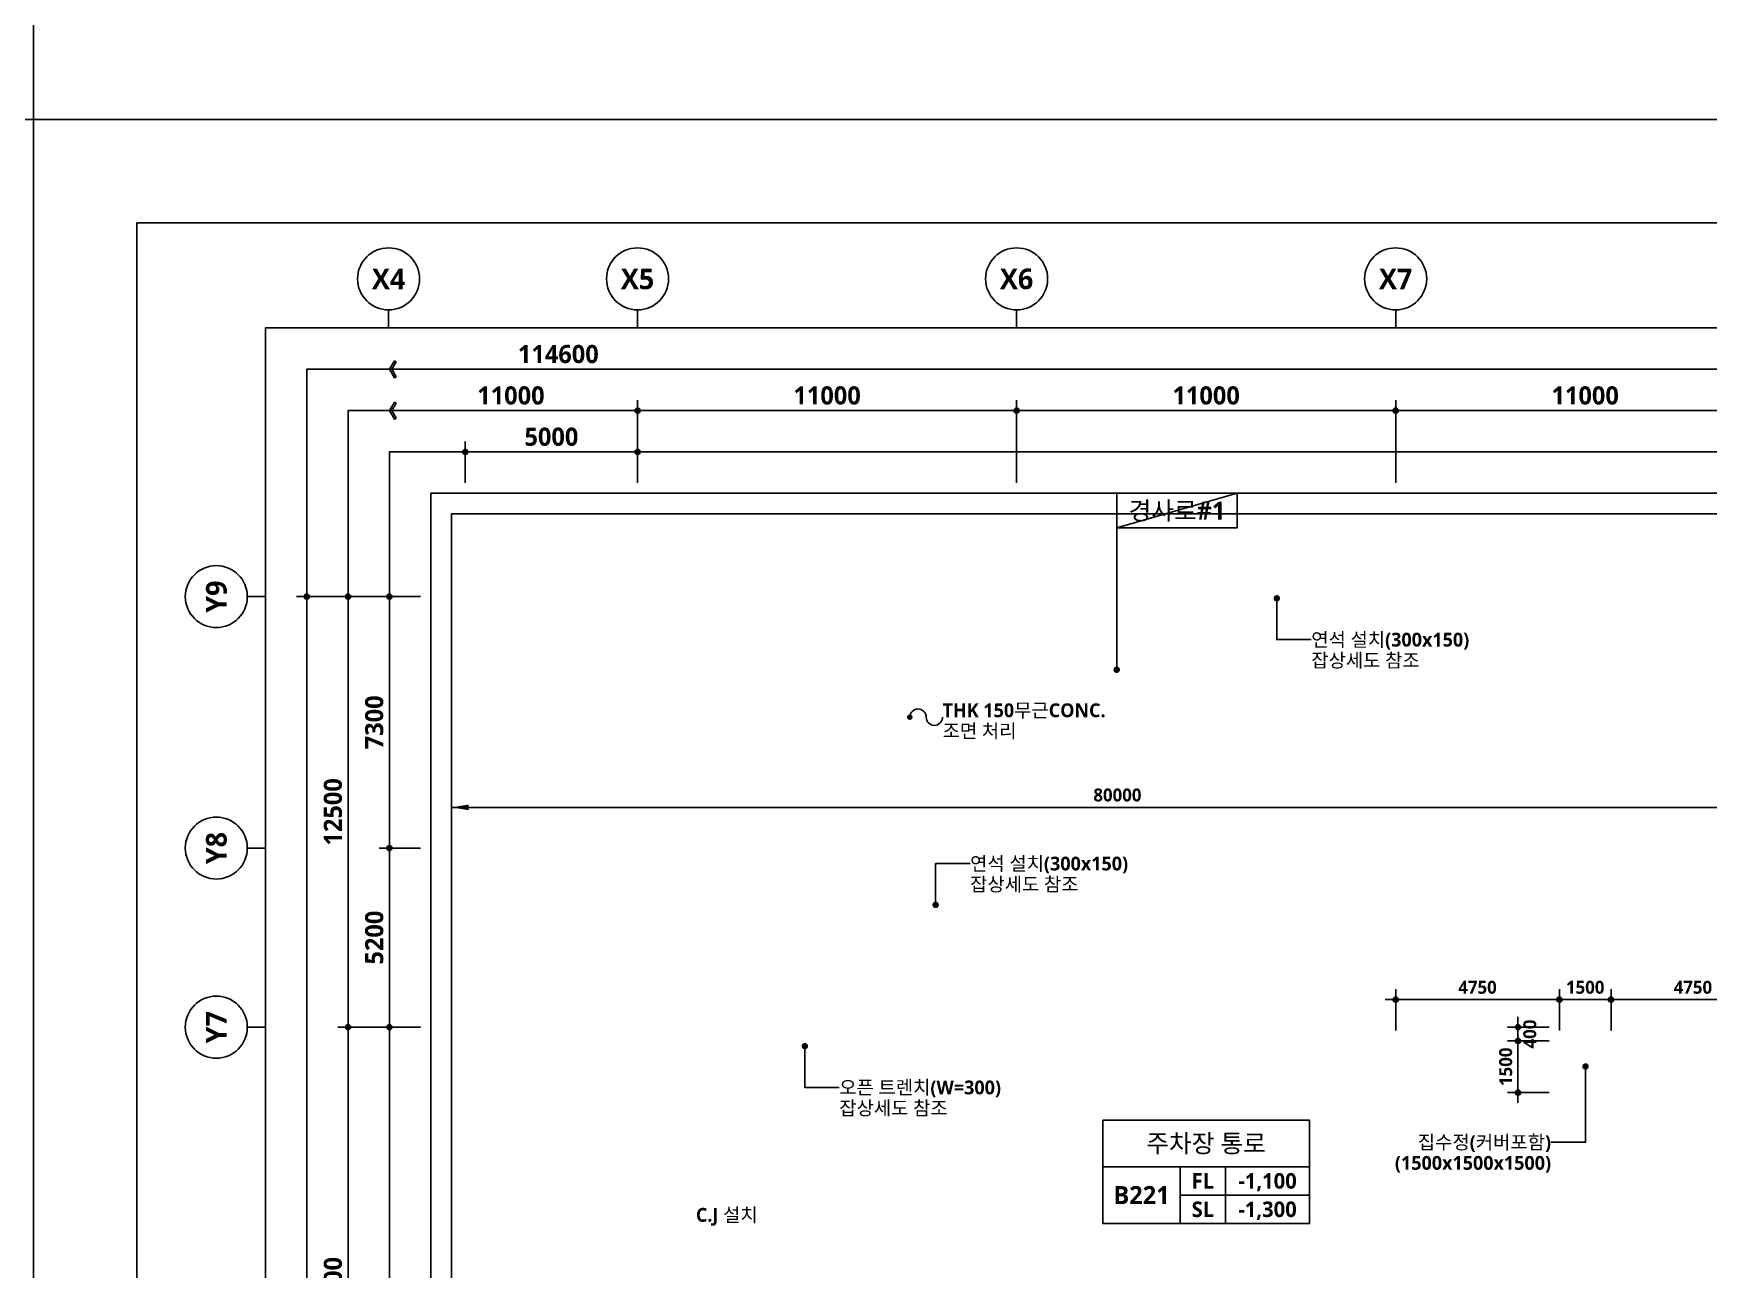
# Model space of a CAD drawing. Header units: millimetres. Extents: x -63924 to 190228206, y 0 to 456875599.
# Drawn here: x 89100 to 137708, y 92614 to 128498 of the extents above; entities that cross this region are included whole.
import ezdxf
from ezdxf.enums import TextEntityAlignment as Align

# ---------------------------------------------------------------- set-up
doc = ezdxf.new("R2010")
doc.units = ezdxf.units.MM
doc.header["$LTSCALE"] = 150
doc.header["$MEASUREMENT"] = 0
doc.header["$PDSIZE"] = -10
doc.layers.get('0').update_dxf_attribs({"linetype": 'CONTINUOUS'})
doc.layers.get('Defpoints').update_dxf_attribs({"color": 153, "linetype": 'CONTINUOUS'})
for name, color, linetype in [('A-ANNO-DIM', 4, 'CONTINUOUS'), ('A-ANNO-GRA1', 7, 'CONTINUOUS'), ('A-ANNO-LEAD', 4, 'CONTINUOUS'), ('A-ANNO-TEXT1', 7, 'CONTINUOUS'), ('A-ANNO-TEXT2', 3, 'CONTINUOUS'), ('A-ST-AXIS-BUB', 7, 'CONTINUOUS'), ('A-ST-AXIS-DIM', 7, 'CONTINUOUS')]:
    doc.layers.add(name, color=color, linetype=linetype)
for name, color, linetype, plot in [('Defpoint', 161, 'CONTINUOUS', False), ('G(그리드1)', 185, 'CONTINUOUS', False), ('G(그리드2)', 235, 'CONTINUOUS', False)]:
    doc.layers.add(name, color=color, linetype=linetype, plot=plot)
doc.styles.add('2020음성 1차', font='')
doc.styles.add('SH_나눔', font='')
doc.styles.add('SH_대대리576', font='')
doc.styles.add('SH_진천_나눔', font='')
doc.styles.get('2020음성 1차').set_extended_font_data('NanumGothic', bold=True)
doc.styles.get('SH_나눔').set_extended_font_data('NanumGothic', bold=True)
doc.styles.get('SH_대대리576').set_extended_font_data('NanumGothic', bold=True)
doc.styles.get('SH_진천_나눔').set_extended_font_data('NanumGothic', bold=True)
doc.dimstyles.new('SHP 300', dxfattribs={"dimscale": 150, "dimtxt": 3.5, "dimasz": 1, "dimexe": 2, "dimexo": 2, "dimgap": 1, "dimtad": 1, "dimdec": 0, "dimzin": 0, "dimdsep": 46, "dimtxsty": 'SH_대대리576', "dimblk": 'DIMDOT', "dimcen": 0.09, "dimclrt": 3, "dimadec": 0, "dimazin": 1, "dimtfac": 1, "dimtdec": 0, "dimtix": 1, "dimtmove": 2, "dimatfit": 0, "dimldrblk": 'DIMDOT', "dimfxl": 1, "dimtolj": 1, "dimtzin": 0, "dimarcsym": 0})
doc.dimstyles.new('SHP300내부', dxfattribs={"dimscale": 150, "dimtxt": 2.5, "dimasz": 1, "dimexe": 2, "dimexo": 2, "dimgap": 1, "dimtad": 1, "dimdec": 0, "dimzin": 0, "dimdsep": 46, "dimtxsty": 'SH_대대리576', "dimblk": 'DIMDOT', "dimcen": 0.09, "dimclrd": 256, "dimclre": 256, "dimclrt": 3, "dimadec": 0, "dimazin": 1, "dimtfac": 1, "dimtdec": 0, "dimtix": 1, "dimtmove": 2, "dimatfit": 0, "dimldrblk": 'DIMDOT', "dimfxl": 1, "dimtolj": 1, "dimtzin": 0, "dimlwd": -1, "dimlwe": -1, "dimarcsym": 0})

# ---------------------------------------------------------------- blocks, each defined once
blk = doc.blocks.new('A-ST-AXIS-BUB-1')
at = {"layer": 'A-ST-AXIS-BUB'}
blk.add_line((0, 350), (0, 0), dxfattribs=at)
blk.add_circle((0, 950), 600, dxfattribs=at)
blk = doc.blocks.new('DIMDOT')
at = {"color": 0}
blk.add_line((-2, 0), (2, 0), dxfattribs=at)
for radius in [0.5, 0.25]:
    blk.add_circle((0, 0), radius, dxfattribs=at)
blk = doc.blocks.new('*D31')
at = {"layer": 'A-ST-AXIS-DIM', "color": 0, "lineweight": -2, "transparency": 16777216}
for p, q in [((106630, 115450), (106630, 117850)), ((117630, 115450), (117630, 117850)), ((117480, 117550), (106780, 117550))]:
    blk.add_line(p, q, dxfattribs=at)
at = {"layer": 'Defpoints', "color": 0, "transparency": 16777216}
for p in [(106630, 117550), (106630, 115150), (117630, 115150)]:
    blk.add_point(p, dxfattribs=at)
at = {"layer": 'A-ST-AXIS-DIM', "color": 0, "linetype": 'ByBlock', "lineweight": -2, "transparency": 16777216, "xscale": 150, "yscale": 150, "zscale": 150, "rotation": 180}
blk.add_blockref('DIMDOT', (106630, 117550), dxfattribs=at)
at = {"layer": 'A-ST-AXIS-DIM', "color": 0, "linetype": 'ByBlock', "lineweight": -2, "transparency": 16777216, "xscale": 150, "yscale": 150, "zscale": 150}
blk.add_blockref('DIMDOT', (117630, 117550), dxfattribs=at)
at = {"layer": 'A-ST-AXIS-DIM', "color": 3, "transparency": 16777216, "insert": (112130, 117988), "char_height": 525, "attachment_point": 5, "style": 'SH_대대리576'}
blk.add_mtext('\\A1;11000', dxfattribs=at)
blk = doc.blocks.new('*D32')
at = {"layer": 'A-ST-AXIS-DIM', "color": 0, "lineweight": -2, "transparency": 16777216}
for p, q in [((117630, 115450), (117630, 117850)), ((128630, 115450), (128630, 117850)), ((128480, 117550), (117780, 117550))]:
    blk.add_line(p, q, dxfattribs=at)
at = {"layer": 'Defpoints', "color": 0, "transparency": 16777216}
for p in [(117630, 117550), (117630, 115150), (128630, 115150)]:
    blk.add_point(p, dxfattribs=at)
at = {"layer": 'A-ST-AXIS-DIM', "color": 0, "linetype": 'ByBlock', "lineweight": -2, "transparency": 16777216, "xscale": 150, "yscale": 150, "zscale": 150, "rotation": 180}
blk.add_blockref('DIMDOT', (117630, 117550), dxfattribs=at)
at = {"layer": 'A-ST-AXIS-DIM', "color": 0, "linetype": 'ByBlock', "lineweight": -2, "transparency": 16777216, "xscale": 150, "yscale": 150, "zscale": 150}
blk.add_blockref('DIMDOT', (128630, 117550), dxfattribs=at)
at = {"layer": 'A-ST-AXIS-DIM', "color": 3, "transparency": 16777216, "insert": (123130, 117988), "char_height": 525, "attachment_point": 5, "style": 'SH_대대리576'}
blk.add_mtext('\\A1;11000', dxfattribs=at)
blk = doc.blocks.new('*D33')
at = {"layer": 'A-ST-AXIS-DIM', "color": 0, "lineweight": -2, "transparency": 16777216}
for p, q in [((128630, 115450), (128630, 117850)), ((139630, 115450), (139630, 117850)), ((139480, 117550), (128780, 117550))]:
    blk.add_line(p, q, dxfattribs=at)
at = {"layer": 'Defpoints', "color": 0, "transparency": 16777216}
for p in [(128630, 117550), (128630, 115150), (139630, 115150)]:
    blk.add_point(p, dxfattribs=at)
at = {"layer": 'A-ST-AXIS-DIM', "color": 0, "linetype": 'ByBlock', "lineweight": -2, "transparency": 16777216, "xscale": 150, "yscale": 150, "zscale": 150, "rotation": 180}
blk.add_blockref('DIMDOT', (128630, 117550), dxfattribs=at)
at = {"layer": 'A-ST-AXIS-DIM', "color": 0, "linetype": 'ByBlock', "lineweight": -2, "transparency": 16777216, "xscale": 150, "yscale": 150, "zscale": 150}
blk.add_blockref('DIMDOT', (139630, 117550), dxfattribs=at)
at = {"layer": 'A-ST-AXIS-DIM', "color": 3, "transparency": 16777216, "insert": (134130, 117988), "char_height": 525, "attachment_point": 5, "style": 'SH_대대리576'}
blk.add_mtext('\\A1;11000', dxfattribs=at)
blk = doc.blocks.new('*D41')
at = {"layer": 'A-ST-AXIS-DIM', "color": 0, "lineweight": -2, "transparency": 16777216}
for p, q in [((100330, 99650), (97930, 99650)), ((98230, 84500), (98230, 99500)), ((100330, 84350), (97930, 84350))]:
    blk.add_line(p, q, dxfattribs=at)
at = {"layer": 'Defpoints', "color": 0, "transparency": 16777216}
for p in [(98230, 99650), (100630, 99650), (100630, 84350)]:
    blk.add_point(p, dxfattribs=at)
at = {"layer": 'A-ST-AXIS-DIM', "color": 0, "linetype": 'ByBlock', "lineweight": -2, "transparency": 16777216, "xscale": 150, "yscale": 150, "zscale": 150}
for p, rotation in [((98230, 99650), 90), ((98230, 84350), 270)]:
    blk.add_blockref('DIMDOT', p, dxfattribs=dict(at, rotation=rotation))
at = {"layer": 'A-ST-AXIS-DIM', "color": 3, "transparency": 16777216, "insert": (97790, 92000), "char_height": 525, "attachment_point": 5, "rotation": 90, "style": 'SH_대대리576'}
blk.add_mtext('\\A1;15300', dxfattribs=at)
blk = doc.blocks.new('*D42')
at = {"layer": 'A-ST-AXIS-DIM', "color": 0, "lineweight": -2, "transparency": 16777216}
for p, q in [((100330, 112150), (97930, 112150)), ((98230, 112000), (98230, 99800)), ((100330, 99650), (97930, 99650))]:
    blk.add_line(p, q, dxfattribs=at)
at = {"layer": 'Defpoints', "color": 0, "transparency": 16777216}
for p in [(100630, 112150), (98230, 99650), (100630, 99650)]:
    blk.add_point(p, dxfattribs=at)
at = {"layer": 'A-ST-AXIS-DIM', "color": 0, "linetype": 'ByBlock', "lineweight": -2, "transparency": 16777216, "xscale": 150, "yscale": 150, "zscale": 150}
for p, rotation in [((98230, 112150), 90), ((98230, 99650), 270)]:
    blk.add_blockref('DIMDOT', p, dxfattribs=dict(at, rotation=rotation))
at = {"layer": 'A-ST-AXIS-DIM', "color": 3, "transparency": 16777216, "insert": (97791, 105900), "char_height": 525, "attachment_point": 5, "rotation": 90, "style": 'SH_대대리576'}
blk.add_mtext('\\A1;12500', dxfattribs=at)
blk = doc.blocks.new('*D43')
at = {"layer": 'A-ST-AXIS-DIM', "color": 0, "lineweight": -2, "transparency": 16777216}
for p, q in [((100330, 112150), (96730, 112150)), ((97030, 112000), (97030, 27500)), ((100330, 27350), (96730, 27350))]:
    blk.add_line(p, q, dxfattribs=at)
at = {"layer": 'Defpoints', "color": 0, "transparency": 16777216}
for p in [(100630, 112150), (97030, 27350), (100630, 27350)]:
    blk.add_point(p, dxfattribs=at)
at = {"layer": 'A-ST-AXIS-DIM', "color": 0, "linetype": 'ByBlock', "lineweight": -2, "transparency": 16777216, "xscale": 150, "yscale": 150, "zscale": 150}
for p, rotation in [((97030, 112150), 90), ((97030, 27350), 270)]:
    blk.add_blockref('DIMDOT', p, dxfattribs=dict(at, rotation=rotation))
at = {"layer": 'A-ST-AXIS-DIM', "color": 3, "transparency": 16777216, "insert": (96590, 69750), "char_height": 525, "attachment_point": 5, "rotation": 90, "style": 'SH_대대리576'}
blk.add_mtext('\\A1;84800', dxfattribs=at)
blk = doc.blocks.new('*D375')
at = {"layer": 'A-ST-AXIS-DIM', "color": 0, "lineweight": -2, "transparency": 16777216}
for p, q in [((101630, 115450), (101630, 116650)), ((101780, 116350), (106480, 116350)), ((106630, 115450), (106630, 116650))]:
    blk.add_line(p, q, dxfattribs=at)
at = {"layer": 'Defpoints', "color": 0, "transparency": 16777216}
for p in [(106630, 116350), (101630, 115150), (106630, 115150)]:
    blk.add_point(p, dxfattribs=at)
at = {"layer": 'A-ST-AXIS-DIM', "color": 0, "linetype": 'ByBlock', "lineweight": -2, "transparency": 16777216, "xscale": 150, "yscale": 150, "zscale": 150, "rotation": 180}
blk.add_blockref('DIMDOT', (101630, 116350), dxfattribs=at)
at = {"layer": 'A-ST-AXIS-DIM', "color": 0, "linetype": 'ByBlock', "lineweight": -2, "transparency": 16777216, "xscale": 150, "yscale": 150, "zscale": 150}
blk.add_blockref('DIMDOT', (106630, 116350), dxfattribs=at)
at = {"layer": 'A-ST-AXIS-DIM', "color": 3, "transparency": 16777216, "insert": (104130, 116789), "char_height": 525, "attachment_point": 5, "style": 'SH_대대리576'}
blk.add_mtext('\\A1;5000', dxfattribs=at)
blk = doc.blocks.new('*D682')
at = {"layer": 'A-ST-AXIS-DIM', "color": 0, "lineweight": -2, "transparency": 16777216}
for p, q in [((100330, 104850), (99130, 104850)), ((99430, 99800), (99430, 104700)), ((100330, 99650), (99130, 99650))]:
    blk.add_line(p, q, dxfattribs=at)
at = {"layer": 'Defpoints', "color": 0, "transparency": 16777216}
for p in [(99430, 104850), (100630, 104850), (100630, 99650)]:
    blk.add_point(p, dxfattribs=at)
at = {"layer": 'A-ST-AXIS-DIM', "color": 0, "linetype": 'ByBlock', "lineweight": -2, "transparency": 16777216, "xscale": 150, "yscale": 150, "zscale": 150}
for p, rotation in [((99430, 104850), 90), ((99430, 99650), 270)]:
    blk.add_blockref('DIMDOT', p, dxfattribs=dict(at, rotation=rotation))
at = {"layer": 'A-ST-AXIS-DIM', "color": 3, "transparency": 16777216, "insert": (98991, 102250), "char_height": 525, "attachment_point": 5, "rotation": 90, "style": 'SH_대대리576'}
blk.add_mtext('\\A1;5200', dxfattribs=at)
blk = doc.blocks.new('*D683')
at = {"layer": 'A-ST-AXIS-DIM', "color": 0, "lineweight": -2, "transparency": 16777216}
for p, q in [((100330, 112150), (99130, 112150)), ((99430, 112000), (99430, 105000)), ((100330, 104850), (99130, 104850))]:
    blk.add_line(p, q, dxfattribs=at)
at = {"layer": 'Defpoints', "color": 0, "transparency": 16777216}
for p in [(100630, 112150), (99430, 104850), (100630, 104850)]:
    blk.add_point(p, dxfattribs=at)
at = {"layer": 'A-ST-AXIS-DIM', "color": 0, "linetype": 'ByBlock', "lineweight": -2, "transparency": 16777216, "xscale": 150, "yscale": 150, "zscale": 150}
for p, rotation in [((99430, 112150), 90), ((99430, 104850), 270)]:
    blk.add_blockref('DIMDOT', p, dxfattribs=dict(at, rotation=rotation))
at = {"layer": 'A-ST-AXIS-DIM', "color": 3, "transparency": 16777216, "insert": (98990, 108500), "char_height": 525, "attachment_point": 5, "rotation": 90, "style": 'SH_대대리576'}
blk.add_mtext('\\A1;7300', dxfattribs=at)
blk = doc.blocks.new('G$C9D92D8A7')
at = {"layer": 'A-ANNO-GRA1'}
for p, q in [((0, 11), (40, 11)), ((15, 11), (15, 0)), ((23.75, 11), (23.75, 0)), ((15, 5.5), (40, 5.5))]:
    blk.add_line(p, q, dxfattribs=at)
blk.add_lwpolyline([(0, 20), (0, 0), (40, 0), (40, 20)], close=True, dxfattribs=at)
at = {"style": '2020음성 1차'}
for tag, height, p in [('실명', 3.5, (20, 15.5)), ('마감레벨', 3, (31.875, 8.25)), ('실번호', 3.5, (7.5, 5.5)), ('구조레벨', 3, (31.875, 2.75))]:
    blk.add_attdef(tag, text='', height=height, dxfattribs=at).set_placement(p, align=Align.MIDDLE_CENTER)
at = {"layer": 'A-ANNO-TEXT1', "style": 'SH_나눔'}
for s, p in [('FL', (19.375, 8.25)), ('SL', (19.375, 2.75))]:
    blk.add_text(s, height=3, dxfattribs=at).set_placement(p, align=Align.MIDDLE)
blk = doc.blocks.new('*D1771')
at = {"layer": 'A-ANNO-DIM', "transparency": 16777216}
for p, q in [((133080, 99250), (131880, 99250)), ((132180, 99100), (132180, 97900)), ((133080, 97750), (131880, 97750))]:
    blk.add_line(p, q, dxfattribs=at)
at = {"layer": 'Defpoints', "color": 0, "transparency": 16777216}
for p in [(133380, 99250), (132180, 97750), (133380, 97750)]:
    blk.add_point(p, dxfattribs=at)
at = {"layer": 'A-ANNO-DIM', "linetype": 'ByBlock', "transparency": 16777216, "xscale": 150, "yscale": 150, "zscale": 150}
for p, rotation in [((132180, 99250), 90), ((132180, 97750), 270)]:
    blk.add_blockref('DIMDOT', p, dxfattribs=dict(at, rotation=rotation))
at = {"layer": 'A-ANNO-DIM', "color": 3, "transparency": 16777216, "insert": (131824, 98500), "char_height": 375, "attachment_point": 5, "rotation": 90, "style": 'SH_대대리576'}
blk.add_mtext('\\A1;1500', dxfattribs=at)
blk = doc.blocks.new('*D1772')
at = {"layer": 'A-ANNO-DIM', "transparency": 16777216}
for p, q in [((133080, 99650), (131880, 99650)), ((132180, 99800), (132180, 99950)), ((132180, 99250), (132180, 99650)), ((133080, 99250), (131880, 99250)), ((132180, 99100), (132180, 98950))]:
    blk.add_line(p, q, dxfattribs=at)
at = {"layer": 'Defpoints', "color": 0, "transparency": 16777216}
for p in [(132180, 99650), (133380, 99650), (133380, 99250)]:
    blk.add_point(p, dxfattribs=at)
at = {"layer": 'A-ANNO-DIM', "linetype": 'ByBlock', "transparency": 16777216, "xscale": 150, "yscale": 150, "zscale": 150}
for p, rotation in [((132180, 99650), 270), ((132180, 99250), 90)]:
    blk.add_blockref('DIMDOT', p, dxfattribs=dict(at, rotation=rotation))
at = {"layer": 'A-ANNO-DIM', "color": 3, "transparency": 16777216, "insert": (132524, 99450), "char_height": 375, "attachment_point": 5, "rotation": 90, "style": 'SH_대대리576'}
blk.add_mtext('\\A1;400', dxfattribs=at)
blk = doc.blocks.new('*D1773')
at = {"layer": 'A-ANNO-DIM', "transparency": 16777216}
for p, q in [((133380, 99550), (133380, 100750)), ((134880, 99550), (134880, 100750)), ((134730, 100450), (133530, 100450))]:
    blk.add_line(p, q, dxfattribs=at)
at = {"layer": 'Defpoints', "color": 0, "transparency": 16777216}
for p in [(133380, 100450), (133380, 99250), (134880, 99250)]:
    blk.add_point(p, dxfattribs=at)
at = {"layer": 'A-ANNO-DIM', "linetype": 'ByBlock', "transparency": 16777216, "xscale": 150, "yscale": 150, "zscale": 150, "rotation": 180}
blk.add_blockref('DIMDOT', (133380, 100450), dxfattribs=at)
at = {"layer": 'A-ANNO-DIM', "linetype": 'ByBlock', "transparency": 16777216, "xscale": 150, "yscale": 150, "zscale": 150}
blk.add_blockref('DIMDOT', (134880, 100450), dxfattribs=at)
at = {"layer": 'A-ANNO-DIM', "color": 3, "transparency": 16777216, "insert": (134130, 100806), "char_height": 375, "attachment_point": 5, "style": 'SH_대대리576'}
blk.add_mtext('\\A1;1500', dxfattribs=at)
blk = doc.blocks.new('*D1774')
at = {"layer": 'A-ANNO-DIM', "transparency": 16777216}
for p, q in [((134880, 99550), (134880, 100750)), ((139630, 99550), (139630, 100750)), ((135030, 100450), (139480, 100450))]:
    blk.add_line(p, q, dxfattribs=at)
at = {"layer": 'Defpoints', "color": 0, "transparency": 16777216}
for p in [(139630, 100450), (134880, 99250), (139630, 99250)]:
    blk.add_point(p, dxfattribs=at)
at = {"layer": 'A-ANNO-DIM', "linetype": 'ByBlock', "transparency": 16777216, "xscale": 150, "yscale": 150, "zscale": 150, "rotation": 180}
blk.add_blockref('DIMDOT', (134880, 100450), dxfattribs=at)
at = {"layer": 'A-ANNO-DIM', "linetype": 'ByBlock', "transparency": 16777216, "xscale": 150, "yscale": 150, "zscale": 150}
blk.add_blockref('DIMDOT', (139630, 100450), dxfattribs=at)
at = {"layer": 'A-ANNO-DIM', "color": 3, "transparency": 16777216, "insert": (137255, 100806), "char_height": 375, "attachment_point": 5, "style": 'SH_대대리576'}
blk.add_mtext('\\A1;4750', dxfattribs=at)
blk = doc.blocks.new('*D1775')
at = {"layer": 'A-ANNO-DIM', "transparency": 16777216}
for p, q in [((128630, 99550), (128630, 100750)), ((133380, 99550), (133380, 100750)), ((128780, 100450), (133230, 100450))]:
    blk.add_line(p, q, dxfattribs=at)
at = {"layer": 'Defpoints', "color": 0, "transparency": 16777216}
for p in [(133380, 100450), (128630, 99250), (133380, 99250)]:
    blk.add_point(p, dxfattribs=at)
at = {"layer": 'A-ANNO-DIM', "linetype": 'ByBlock', "transparency": 16777216, "xscale": 150, "yscale": 150, "zscale": 150, "rotation": 180}
blk.add_blockref('DIMDOT', (128630, 100450), dxfattribs=at)
at = {"layer": 'A-ANNO-DIM', "linetype": 'ByBlock', "transparency": 16777216, "xscale": 150, "yscale": 150, "zscale": 150}
blk.add_blockref('DIMDOT', (133380, 100450), dxfattribs=at)
at = {"layer": 'A-ANNO-DIM', "color": 3, "transparency": 16777216, "insert": (131005, 100806), "char_height": 375, "attachment_point": 5, "style": 'SH_대대리576'}
blk.add_mtext('\\A1;4750', dxfattribs=at)

msp = doc.modelspace()

# ---------------------------------------------------------------- linework, layer by layer
msp.add_lwpolyline([(120533.8, 110027.2), (120533.8, 114150)])
at = {"const_width": 93.8}
msp.add_lwpolyline([(120533.8, 109980.4, 1), (120533.8, 110074.1, 1)], format="xyb", close=True, dxfattribs=at)
at = {"layer": 'A-ANNO-DIM'}
msp.add_line((101230, 106031.2), (139880, 106031.2), dxfattribs=at)
at = {"layer": 'A-ANNO-GRA1'}
msp.add_lwpolyline([(120533.8, 114150), (124033.8, 114150), (124033.8, 115150), (120533.8, 115150)], close=True, dxfattribs=at)
at = {"layer": 'A-ANNO-LEAD'}
for points, const_width in [([(125180, 112146.9, -1), (125180, 112053.1, -1)], 93.8), ([(114490.3, 108650, 1), (114569.7, 108650, 1)], 79.4), ([(115280, 103153.1, 1), (115280, 103246.9, 1)], 93.8), ([(111482.8, 99146.9, -1), (111482.8, 99053.1, -1)], 93.8), ([(134140, 98556.9, 1), (134140, 98463.1, 1)], 93.8)]:
    msp.add_lwpolyline(points, format="xyb", close=True, dxfattribs=dict(at, const_width=const_width))
for points in [[(125180, 112100), (125180, 110900), (126180, 110900)], [(115280, 103200), (115280, 104400), (116280, 104400)], [(111482.8, 99100), (111482.8, 97900), (112482.8, 97900)], [(134140, 98510), (134140, 96310), (133140, 96310)]]:
    msp.add_lwpolyline(points, dxfattribs=at)
for points, format in [([(114530, 108650, -1), (115006.2, 108650, 0.4142136), (115244.3, 108411.9, 0.4142136), (115482.4, 108650, 0.4142136)], "xyb"), ([(101230, 106031.2, 0, 166.7, 0), (101730, 106031.2, 0, 0, 0)], "xyseb"), ([(106630, 93000, 0, 83.3, 0), (106755, 93216.5, 0, 0, 0), (107323.5, 94201.2, 0, 0, 0), (108323.5, 94201.2, 0, 0, 0)], "xyseb")]:
    msp.add_lwpolyline(points, format=format, dxfattribs=at)
at = {"layer": 'A-ST-AXIS-DIM'}
for p, q in [((161480, 118750), (99430, 118750)), ((106630, 115450), (106630, 117850)), ((106480, 117550), (99430, 117550))]:
    msp.add_line(p, q, dxfattribs=at)
at = {"layer": 'A-ST-AXIS-DIM', "linetype": 'Continuous'}
for points in [[(99573.4, 118994.6), (99622.3, 118965.9), (99495.7, 118750), (99622.4, 118534), (99573.4, 118505.4), (99430, 118750)], [(99573.4, 117794.6), (99622.3, 117765.9), (99495.7, 117550), (99622.4, 117334), (99573.4, 117305.4), (99430, 117550)]]:
    msp.add_lwpolyline(points, close=True, dxfattribs=at)
at = {"layer": 'Defpoint'}
msp.add_line((124033.8, 115150), (120533.8, 114150), dxfattribs=at)
for points in [[(89100, 126000), (178200, 126000), (178200, 252000), (89100, 252000)], [(0, 126000), (89100, 126000), (89100, 0), (0, 0)], [(89100, 0), (178200, 0), (178200, 126000), (89100, 126000)], [(92100, 123000), (175200, 123000), (175200, 16500), (92100, 16500)]]:
    msp.add_lwpolyline(points, close=True, dxfattribs=at)
at = {"layer": 'G(그리드1)'}
for points in [[(174030, 18550), (95830, 18550), (95830, 119950), (174030, 119950)], [(172830, 20750), (97030, 20750), (97030, 118750), (172830, 118750)], [(171630, 21950), (98230, 21950), (98230, 117550), (171630, 117550)], [(170430, 23150), (99430, 23150), (99430, 116350), (170430, 116350)], [(169230, 24350), (100630, 24350), (100630, 115150), (169230, 115150)]]:
    msp.add_lwpolyline(points, close=True, dxfattribs=at)
at = {"layer": 'G(그리드2)'}
msp.add_lwpolyline([(168630, 24950), (101230, 24950), (101230, 114550), (168630, 114550)], close=True, dxfattribs=at)

# ---------------------------------------------------------------- block references
at = {"layer": 'A-ANNO-TEXT1', "xscale": 1.5, "yscale": 1.5, "zscale": 1.5}
for p in [(99405, 119950), (106630, 119950), (117630, 119950), (128630, 119950)]:
    msp.add_blockref('A-ST-AXIS-BUB-1', p, dxfattribs=at)
at = {"layer": 'A-ANNO-TEXT1'}
ref = msp.add_blockref('G$C9D92D8A7', (120130, 93950), dxfattribs=dict(at, xscale=150, yscale=150, zscale=150))
ref.add_attrib('실명', '주차장 통로', dxfattribs={"layer": 'A-ANNO-TEXT2', "height": 525, "style": '2020음성 1차'}).set_placement((123130, 96275, 103000), align=Align.MIDDLE_CENTER)
ref.add_attrib('실번호', 'B221', dxfattribs={"layer": 'A-ANNO-TEXT2', "height": 525, "style": '2020음성 1차'}).set_placement((121255, 94775, 103000), align=Align.MIDDLE_CENTER)
ref.add_attrib('마감레벨', '-1,100', dxfattribs={"height": 450, "style": '2020음성 1차'}).set_placement((124911.2, 95187.5, 103000), align=Align.MIDDLE_CENTER)
ref.add_attrib('구조레벨', '-1,300', dxfattribs={"height": 450, "style": '2020음성 1차'}).set_placement((124911.2, 94362.5, 103000), align=Align.MIDDLE_CENTER)
at = {"layer": 'A-ST-AXIS-BUB', "xscale": 1.5, "yscale": 1.5, "zscale": 1.5, "rotation": 90}
for p in [(95830, 112150), (95830, 104850), (95830, 99650)]:
    msp.add_blockref('A-ST-AXIS-BUB-1', p, dxfattribs=at)
at = {"layer": 'A-ST-AXIS-DIM', "xscale": 150, "yscale": 150, "zscale": 150}
msp.add_blockref('DIMDOT', (106630, 117550), dxfattribs=at)

# ---------------------------------------------------------------- texts
at = {"layer": 'A-ANNO-DIM', "color": 3, "insert": (120555, 106388.2), "char_height": 375, "attachment_point": 5, "style": 'SH_대대리576'}
msp.add_mtext('\\A1;80000', dxfattribs=at)
at = {"layer": 'A-ANNO-TEXT1', "style": 'SH_대대리576'}
for s, p in [('X4', (99405, 121375)), ('X5', (106630, 121375)), ('X6', (117630, 121375)), ('X7', (128630, 121375))]:
    msp.add_text(s, height=600, dxfattribs=at).set_placement(p, align=Align.MIDDLE_CENTER)
for s, p in [('Y9', (94405, 112150)), ('Y8', (94405, 104850)), ('Y7', (94405, 99650))]:
    msp.add_text(s, height=600, rotation=90, dxfattribs=at).set_placement(p, align=Align.MIDDLE_CENTER)
at = {"layer": 'A-ANNO-TEXT1', "style": '2020음성 1차'}
for s, p in [('연석 설치(300x150)', (126180, 110900)), ('잡상세도 참조', (126180, 110300)), ('조면 처리', (115482.4, 108250)), ('연석 설치(300x150)', (116280, 104400)), ('잡상세도 참조', (116280, 103800)), ('오픈 트렌치(W=300)', (112482.8, 97900)), ('잡상세도 참조', (112482.8, 97300)), ('C.J 설치', (108323.5, 94201.2))]:
    msp.add_text(s, height=400, dxfattribs=at).set_placement(p, align=Align.MIDDLE_LEFT)
msp.add_text('THK 150무근CONC.', height=400, dxfattribs=at).set_placement((115482.4, 108650))
for s, p in [('집수정(커버포함)', (133140, 96310)), ('(1500x1500x1500)', (133140, 95710))]:
    msp.add_text(s, height=400, dxfattribs=at).set_placement(p, align=Align.MIDDLE_RIGHT)
at = {"layer": 'A-ANNO-TEXT2', "style": 'SH_진천_나눔'}
msp.add_text('경사로#1', height=525, dxfattribs=at).set_placement((122283.8, 114650), align=Align.MIDDLE)
at = {"layer": 'A-ST-AXIS-DIM', "color": 3, "char_height": 525, "attachment_point": 5, "style": 'SH_대대리576'}
for s, insert in [('\\A1;114600', (104330, 119189.7)), ('\\A1;11000', (102955, 117987.9))]:
    msp.add_mtext(s, dxfattribs=dict(at, insert=insert))

# ---------------------------------------------------------------- dimensions: what is measured, and where the dimension line sits
at = {"layer": 'A-ANNO-DIM'}
for base, p1, p2, angle, picture, middle in [((133380, 100450), (128630, 99250), (133380, 99250), 180, '*D1775', (131005, 100806.1)), ((133380, 100450), (134880, 99250), (133380, 99250), 0, '*D1773', (134130, 100806.1)), ((139630, 100450), (134880, 99250), (139630, 99250), 180, '*D1774', (137255, 100806.1)), ((132180, 97750), (133380, 99250), (133380, 97750), 90, '*D1771', (131823.9, 98500))]:
    dim = msp.add_linear_dim(base=base, p1=p1, p2=p2, angle=angle, dimstyle='SHP300내부', dxfattribs=at)
    dim.commit()
    dim.dimension.update_dxf_attribs({"geometry": picture, "text_midpoint": middle})
dim = msp.add_linear_dim(base=(132180, 99650), p1=(133380, 99250), p2=(133380, 99650), angle=270, dimstyle='SHP300내부', dxfattribs=at)
dim.commit()
dim.dimension.update_dxf_attribs({"geometry": '*D1772', "text_midpoint": (132524.4, 99450), "dimtype": 160})
at = {"layer": 'A-ST-AXIS-DIM'}
for base, p1, p2, picture, middle in [((106630, 117550), (117630, 115150), (106630, 115150), '*D31', (112130, 117987.9)), ((117630, 117550), (128630, 115150), (117630, 115150), '*D32', (123130, 117987.9)), ((128630, 117550), (139630, 115150), (128630, 115150), '*D33', (134130, 117987.9))]:
    dim = msp.add_linear_dim(base=base, p1=p1, p2=p2, dimstyle='SHP 300', override={"dimtxsty": 'SH_대대리576', "dimldrblk": 'DIMDOT'}, dxfattribs=at)
    dim.commit()
    dim.dimension.update_dxf_attribs({"geometry": picture, "text_midpoint": middle})
for base, p1, p2, angle, picture, middle in [((106630, 116350), (101630, 115150), (106630, 115150), 180, '*D375', (104130, 116788.6)), ((97030, 27350), (100630, 112150), (100630, 27350), 90, '*D43', (96590.3, 69750)), ((98230, 99650), (100630, 112150), (100630, 99650), 90, '*D42', (97790.7, 105900)), ((99430, 104850), (100630, 112150), (100630, 104850), 90, '*D683', (98990.3, 108500)), ((99430, 104850), (100630, 99650), (100630, 104850), 270, '*D682', (98990.7, 102250)), ((98230, 99650), (100630, 84350), (100630, 99650), 270, '*D41', (97790.3, 92000))]:
    dim = msp.add_linear_dim(base=base, p1=p1, p2=p2, angle=angle, dimstyle='SHP 300', override={"dimtxsty": 'SH_대대리576', "dimldrblk": 'DIMDOT'}, dxfattribs=at)
    dim.commit()
    dim.dimension.update_dxf_attribs({"geometry": picture, "text_midpoint": middle})

doc.saveas('drawing.dxf')
